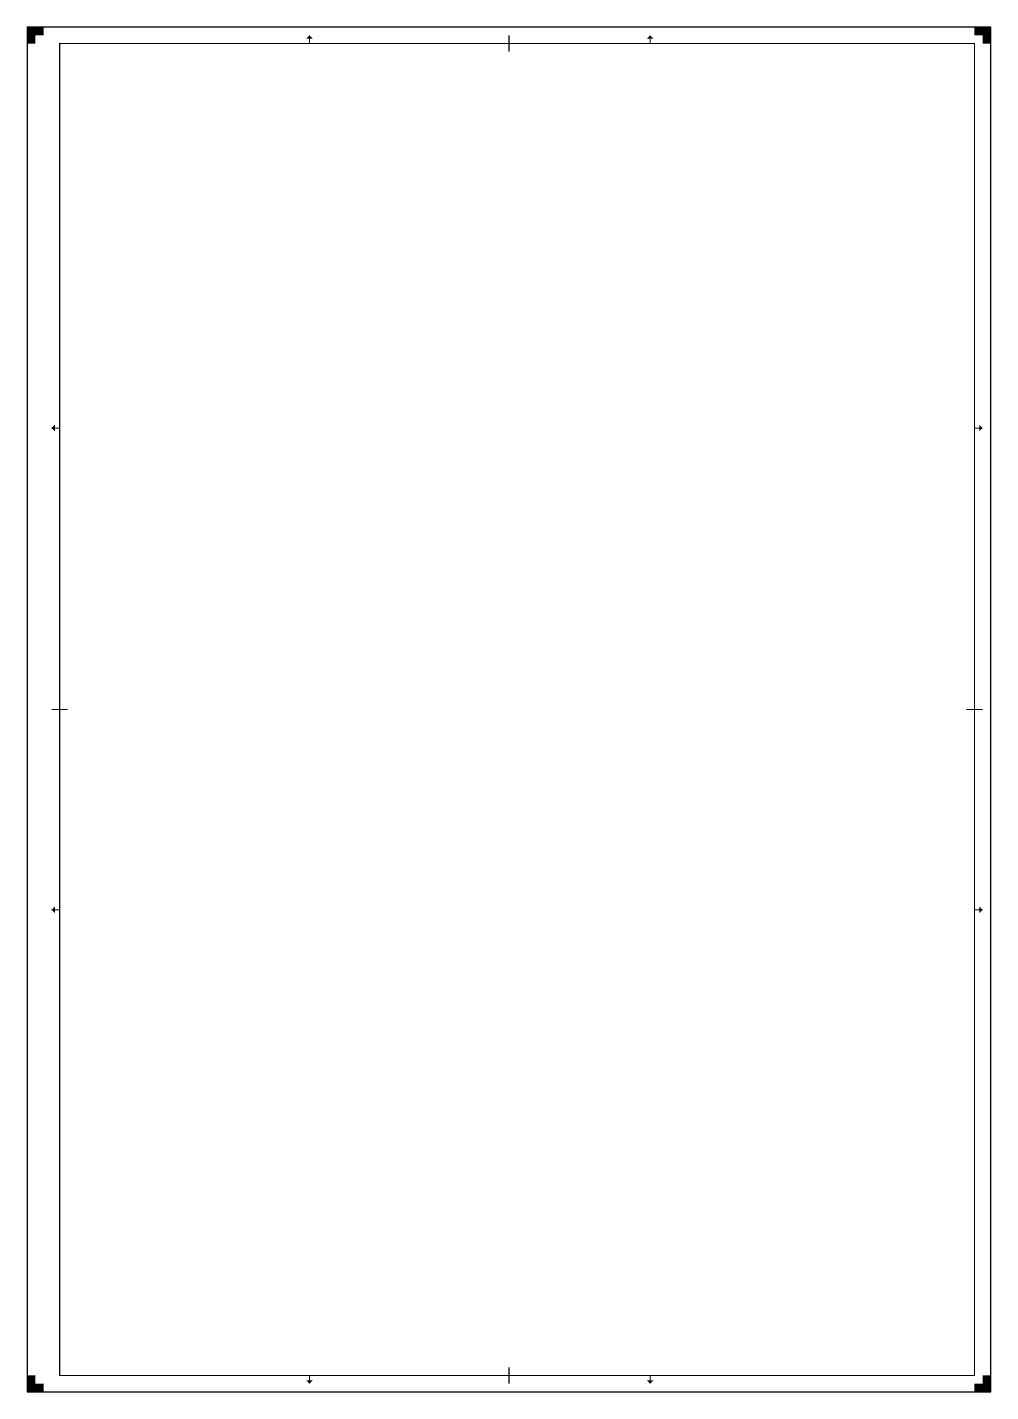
# Model space of a CAD drawing. Extents: x 0 to 594, y 0 to 841.
import ezdxf

# ---------------------------------------------------------------- set-up
doc = ezdxf.new("R2010")
doc.units = 0
doc.header["$LTSCALE"] = 0.2
for name, color, linetype, lineweight in [('X-XX-AL-TEKENBLAD_KADER-G', 7, 'Continuous', 25), ('X-XX-AL-TEKENBLAD_KADER_AFSNIJMARKERING-G', 7, 'Continuous', 25), ('X-XX-AL-TEKENBLAD_KADER_CENTERMARKERING-G', 7, 'Continuous', 25), ('X-XX-AL-TEKENBLAD_KADER_VOUWMERK-G', 7, 'Continuous', 18)]:
    doc.layers.add(name, color=color, linetype=linetype, lineweight=lineweight)

msp = doc.modelspace()

# ---------------------------------------------------------------- hatches: boundary and pattern name
at = {"layer": 'X-XX-AL-TEKENBLAD_KADER_AFSNIJMARKERING-G'}
for points in [[(10, 841), (0, 841), (0, 831), (5, 831), (5, 836), (10, 836)], [(594, 831), (594, 841), (584, 841), (584, 836), (589, 836), (589, 831)], [(0, 10), (0, 0), (10, 0), (10, 5), (5, 5), (5, 10)], [(584, 0), (594, 0), (594, 10), (589, 10), (589, 5), (584, 5)]]:
    msp.add_hatch(color=256, dxfattribs=at).paths.add_polyline_path(points)
at = {"layer": 'X-XX-AL-TEKENBLAD_KADER_VOUWMERK-G'}
h = msp.add_hatch(color=256, dxfattribs=at)
h.paths.add_polyline_path([(176, 834), (174, 836), (174, 834)])
h.paths.add_polyline_path([(174, 834), (174, 836), (172, 834)])
h = msp.add_hatch(color=256, dxfattribs=at)
h.paths.add_polyline_path([(386, 834), (384, 836), (384, 834)])
h.paths.add_polyline_path([(384, 834), (384, 836), (382, 834)])
h = msp.add_hatch(color=256, dxfattribs=at)
h.paths.add_polyline_path([(17, 596), (15, 594), (17, 594)])
h.paths.add_polyline_path([(17, 594), (15, 594), (17, 592)])
h = msp.add_hatch(color=256, dxfattribs=at)
h.paths.add_polyline_path([(587, 596), (589, 594), (587, 594)])
h.paths.add_polyline_path([(587, 594), (589, 594), (587, 592)])
h = msp.add_hatch(color=256, dxfattribs=at)
h.paths.add_polyline_path([(17, 299), (15, 297), (17, 297)])
h.paths.add_polyline_path([(17, 297), (15, 297), (17, 295)])
h = msp.add_hatch(color=256, dxfattribs=at)
h.paths.add_polyline_path([(587, 299), (589, 297), (587, 297)])
h.paths.add_polyline_path([(587, 297), (589, 297), (587, 295)])
h = msp.add_hatch(color=256, dxfattribs=at)
h.paths.add_polyline_path([(176, 7), (174, 5), (174, 7)])
h.paths.add_polyline_path([(174, 7), (174, 5), (172, 7)])
h = msp.add_hatch(color=256, dxfattribs=at)
h.paths.add_polyline_path([(386, 7), (384, 5), (384, 7)])
h.paths.add_polyline_path([(384, 7), (384, 5), (382, 7)])

# ---------------------------------------------------------------- linework, layer by layer
at = {"flags": 128}
msp.add_lwpolyline([(0, 0), (594, 0), (594, 841), (0, 841)], close=True, dxfattribs=at)
at = {"layer": 'X-XX-AL-TEKENBLAD_KADER-G'}
for p, q in [((594, 841), (0, 841)), ((0, 841), (0, 0)), ((594, 0), (594, 841)), ((0, 0), (594, 0))]:
    msp.add_line(p, q, dxfattribs=at)
at = {"layer": 'X-XX-AL-TEKENBLAD_KADER-G', "const_width": 0.7, "flags": 128}
msp.add_lwpolyline([(20, 10), (584, 10), (584, 831), (20, 831)], close=True, dxfattribs=at)
at = {"layer": 'X-XX-AL-TEKENBLAD_KADER_CENTERMARKERING-G', "const_width": 0.7, "flags": 128}
for points in [[(297, 836), (297, 826)], [(15, 420.5), (25, 420.5)], [(589, 420.5), (579, 420.5)], [(297, 5), (297, 15)]]:
    msp.add_lwpolyline(points, dxfattribs=at)
at = {"layer": 'X-XX-AL-TEKENBLAD_KADER_VOUWMERK-G'}
for p, q in [((174, 831), (174, 836)), ((384, 831), (384, 836)), ((20, 594), (15, 594)), ((584, 594), (589, 594)), ((20, 297), (15, 297)), ((584, 297), (589, 297)), ((174, 10), (174, 5)), ((384, 10), (384, 5))]:
    msp.add_line(p, q, dxfattribs=at)

doc.saveas('drawing.dxf')
